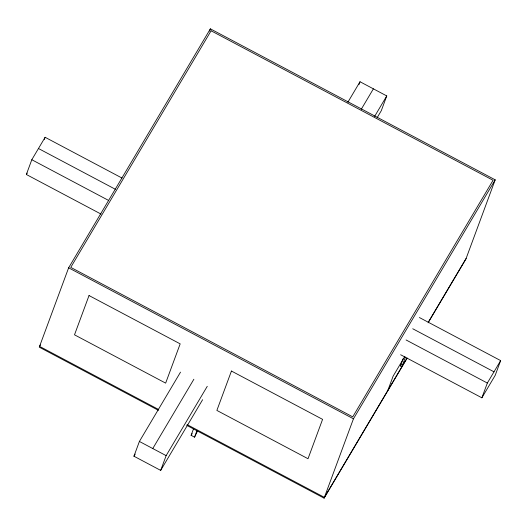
<?xml version="1.0" encoding="UTF-8"?>
<svg xmlns="http://www.w3.org/2000/svg" width="527" height="527" viewBox="0 0 527 527"><rect width="100%" height="100%" fill="white"/><g stroke="black" fill="none" stroke-linecap="round" stroke-linejoin="round"><path stroke-width="0.79" d="M101.072 214.1L26.35 174.49L31.811 159.727L45.124 137.29L122.02 178.054M44.301 139.503L45.124 137.29M428.102 322.82L465.848 259.185L495.196 179.832L210.372 28.84L68.629 267.815L39.275 347.168L158.436 410.335M209.515 31.152L210.372 28.84M202.631 399.677L160.682 470.394L133.937 456.217L139.398 441.455L180.511 372.148M160.682 470.394L166.143 455.631L207.256 386.324M197.414 431.198L194.555 437.166L191.11 435.335L193.666 428.418M194.555 437.166L197.118 430.249M358.92 84.695L360.013 81.744L386.759 95.927L381.298 110.69L377.101 117.758M186.769 425.355L324.098 498.16L353.452 418.807L495.196 179.832M387.859 390.375L393.089 376.232L404.637 356.753M405.461 357.049L401.884 366.726L400.461 365.969L403.214 358.525M400.632 354.737L481.876 397.806L487.343 383.043L500.65 360.606L419.4 317.531M500.65 360.606L495.189 375.369L481.876 397.806M26.35 174.49L27.18 173.087M40.401 344.968L39.565 346.377L158.726 409.551M133.937 456.217L135.195 454.096M347.846 102.258L360.013 81.744M152.771 448.543L193.877 379.236M361.219 109.346L373.386 88.832M374.592 116.434L386.759 95.927M191.11 435.335L192.138 433.602M400.461 365.969L401.297 364.559M407.002 358.09L324.388 497.369L187.065 424.571M428.339 322.122L466.138 258.401M324.098 498.16L407.134 358.169M412.746 328.756L493.997 371.825M406.093 339.974L487.343 383.043M38.464 148.509L115.36 189.272M31.811 159.727L108.707 200.491M68.629 267.815L353.452 418.807M139.398 441.455L166.143 455.631M89.03 295.542L74.505 334.816L165.649 383.129L180.175 343.861L89.03 295.542M231.439 371.041L216.874 410.421L308.018 458.734L322.583 419.36L231.439 371.041M211.09 30.79L70.756 267.373L352.734 416.857L493.068 180.274L211.09 30.79"/></g></svg>
